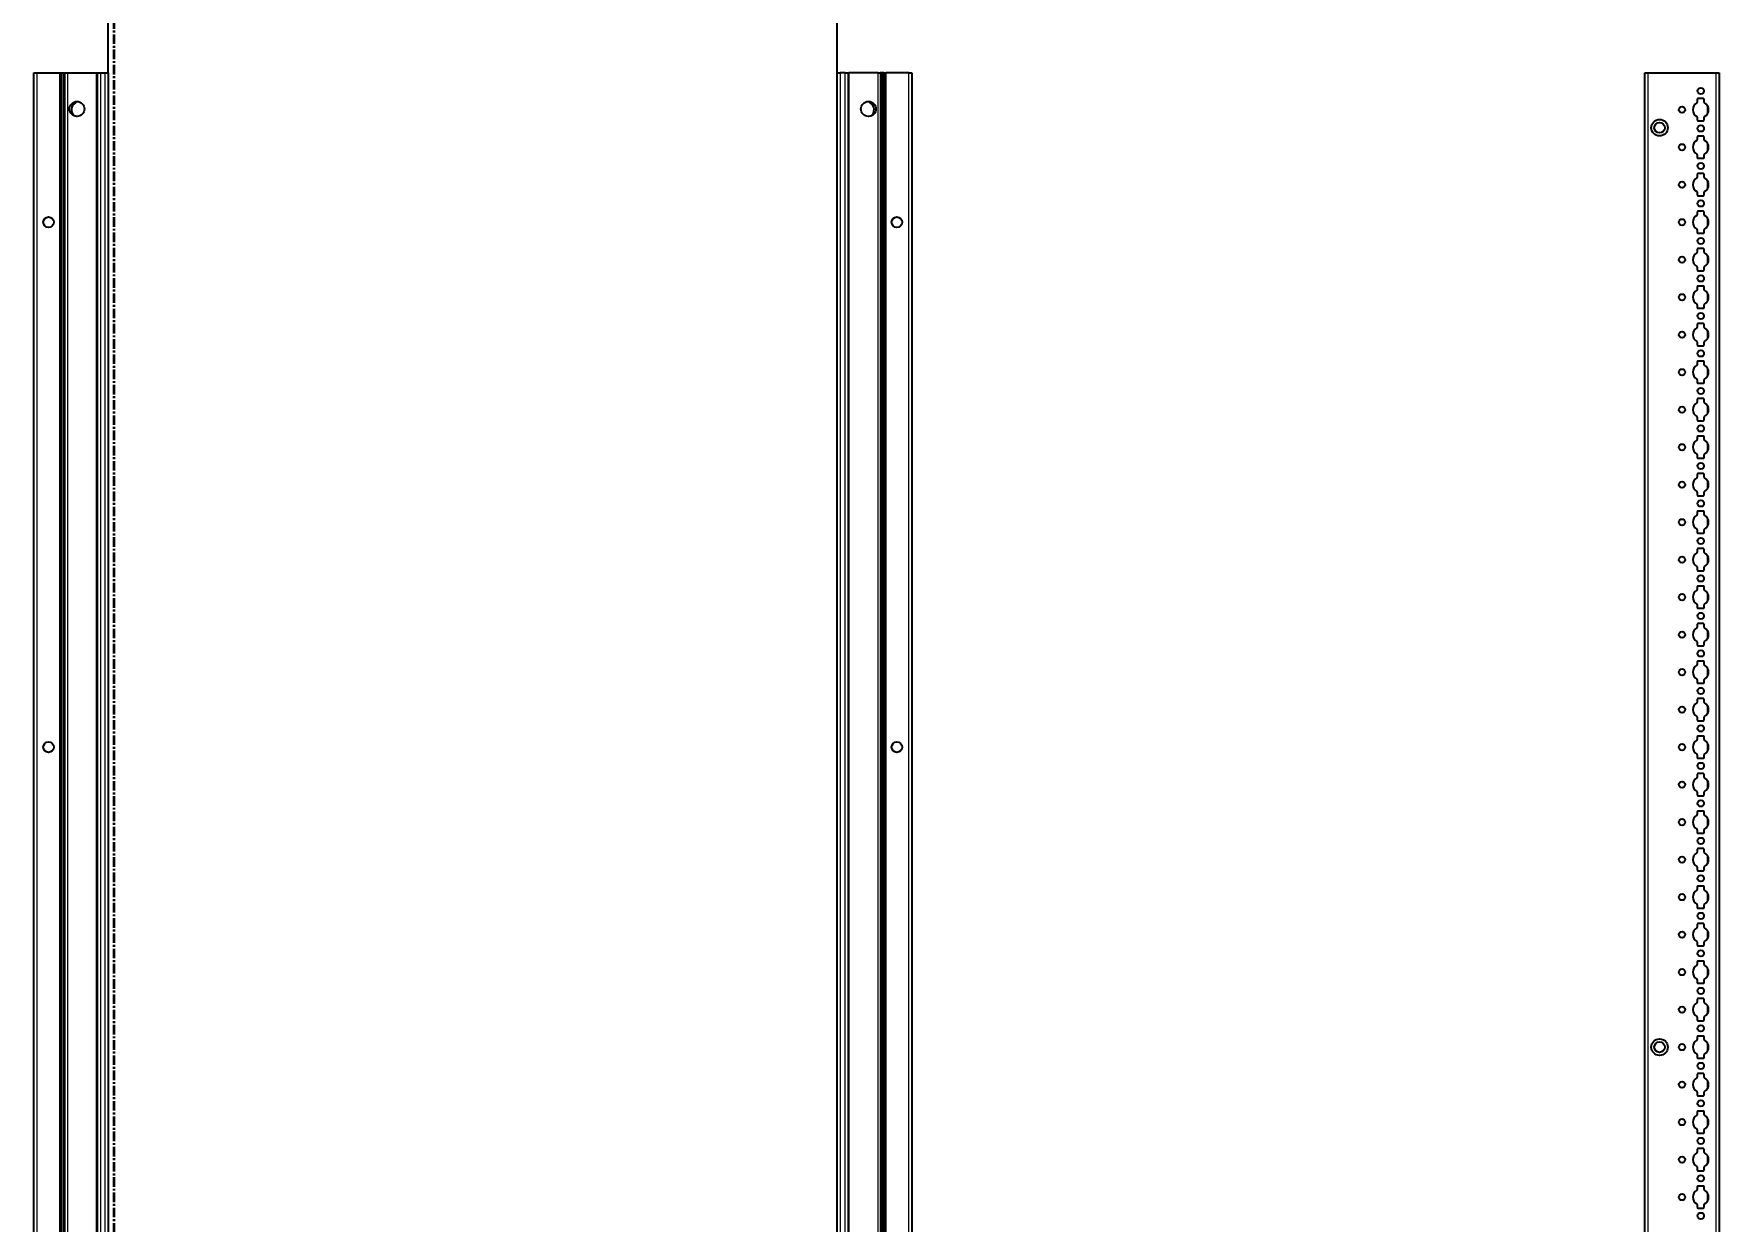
# Model space of a CAD drawing. Header units: millimetres. Extents: x -199 to 3951, y -1847 to 1507.
# Drawn here: x 1677 to 2801, y -318 to 473 of the extents above; entities that cross this region are included whole.
import ezdxf

# ---------------------------------------------------------------- set-up
doc = ezdxf.new("R2010")
doc.units = ezdxf.units.MM
doc.linetypes.add('CENTER', pattern=[10.16, 6.35, -1.27, 1.27, -1.27])
doc.layers.add('FORMAT', color=7, linetype='Continuous')
doc.styles.add('SLDTEXTSTYLE0', font='TXT', dxfattribs={"width": 0.75})
doc.dimstyles.new('SLDDIMSTYLE0', dxfattribs={"dimtxt": 20, "dimasz": 10, "dimexe": 0, "dimexo": 0.0625, "dimgap": 5, "dimtad": 2, "dimdec": 1, "dimrnd": 1e-09, "dimzin": 12, "dimdsep": 46, "dimtxsty": 'SLDTEXTSTYLE0', "dimsah": 1, "dimcen": 0.09, "dimadec": 0, "dimazin": 3, "dimtfac": 1, "dimtofl": 0, "dimtmove": 0, "dimatfit": 3, "dimfxl": 0, "dimfrac": 2, "dimtolj": 1, "dimtzin": 12, "dimarcsym": 0})

# ---------------------------------------------------------------- blocks, each defined once
blk = doc.blocks.new('_D_4')
at = {"layer": 'FORMAT'}
for p, q in [((1727.1, 447.2), (1727.1, 646)), ((1727.1, 645), (2213.1, 645)), ((2213.1, 447.2), (2213.1, 646))]:
    blk.add_line(p, q, dxfattribs=at)
for points in [[(1727.1, 645), (1737.1, 643.5), (1737.1, 646.5)], [(2213.1, 645), (2203.1, 646.5), (2203.1, 643.5)]]:
    blk.add_solid(points, dxfattribs=at)
at = {"layer": 'FORMAT', "insert": (1948, 670.8), "char_height": 20, "attachment_point": 1, "style": 'SLDTEXTSTYLE0'}
blk.add_mtext('486', dxfattribs=at)

msp = doc.modelspace()

# ---------------------------------------------------------------- linework, layer by layer
at = {"color": 7, "linetype": 'CENTER', "lineweight": 35}
msp.add_line((1730.86, 1499.09), (1730.86, -1103.67), dxfattribs=at)
at = {"color": 7, "linetype": 'Continuous', "lineweight": 25}
for p, q in [((1677.43, -851.79), (1677.43, 447.21)), ((1677.43, 447.21), (1679.43, 447.21)), ((1679.43, 447.21), (1694.78, 447.21)), ((1694.78, 447.21), (1695.43, 447.21)), ((1695.43, 423.46), (1695.43, 447.21)), ((1695.43, 447.21), (1696.02, 447.21)), ((1696.02, 447.21), (1697.22, 447.21)), ((1697.22, 447.21), (1697.22, -851.79)), ((1697.22, 447.21), (1697.26, 447.21)), ((1697.26, 447.21), (1697.26, -851.79)), ((1697.26, 447.21), (1698.46, 447.21)), ((1698.46, 447.21), (1699.88, 447.21)), ((1699.88, 447.21), (1719.28, 447.21)), ((1719.28, 447.21), (1719.93, 447.21)), ((1719.93, -851.79), (1719.93, 447.21)), ((1719.93, 447.21), (1721.93, 447.21)), ((1721.93, 447.21), (1725.13, 447.21)), ((1725.13, 447.21), (1727.13, 447.21)), ((1727.13, 447.21), (1727.13, -851.79)), ((2213.13, -851.79), (2213.13, 447.21)), ((2213.13, 447.21), (2215.13, 447.21)), ((2218.33, 447.21), (2215.13, 447.21)), ((2218.33, 447.21), (2220.33, 447.21)), ((2220.33, 447.21), (2220.33, -851.79)), ((2220.33, 447.21), (2220.98, 447.21)), ((2240.38, 447.21), (2220.98, 447.21)), ((2240.38, 447.21), (2241.8, 447.21)), ((2243, 447.21), (2241.8, 447.21)), ((2243, -851.79), (2243, 447.21)), ((2243.04, 447.21), (2243, 447.21)), ((2243.04, -851.79), (2243.04, 447.21)), ((2244.24, 447.21), (2243.04, 447.21)), ((2244.24, 447.21), (2244.83, 447.21)), ((2244.83, 447.21), (2244.83, 423.46)), ((2244.83, 447.21), (2245.48, 447.21)), ((2260.83, 447.21), (2245.48, 447.21)), ((2260.83, 447.21), (2262.83, 447.21)), ((2262.83, 447.21), (2262.83, -851.79)), ((2751.51, -851.79), (2751.51, 447.21)), ((2751.51, 447.21), (2753.51, 447.21)), ((2753.51, 447.21), (2799.21, 447.21)), ((2799.21, 447.21), (2801.21, 447.21)), ((2801.21, 447.21), (2801.21, -851.79)), ((1705.48, 427.73), (1705.48, 428.14)), ((2234.78, 428.14), (2234.78, 427.73)), ((2786.56, 429.61), (2786.56, 427.73)), ((2790.66, 430.11), (2787.06, 430.11)), ((2791.16, 427.73), (2791.16, 429.61)), ((1695.49, 423.35), (1695.43, 423.46)), ((1695.43, 423.46), (1695.43, 421.96)), ((1695.43, 421.96), (1695.49, 422.06)), ((1695.43, 373.46), (1695.43, 421.96)), ((1695.49, 422.06), (1695.49, 423.35)), ((2244.83, 423.46), (2244.77, 423.35)), ((2244.77, 423.35), (2244.77, 422.06)), ((2244.77, 422.06), (2244.83, 421.96)), ((2244.83, 421.96), (2244.83, 423.46)), ((2244.83, 421.96), (2244.83, 373.46)), ((2786.56, 417.68), (2786.56, 415.81)), ((2791.16, 415.81), (2791.16, 417.68)), ((2786.56, 404.61), (2786.56, 402.73)), ((2787.06, 415.31), (2790.66, 415.31)), ((2790.66, 405.11), (2787.06, 405.11)), ((2791.16, 402.73), (2791.16, 404.61)), ((2786.56, 392.68), (2786.56, 390.81)), ((2787.06, 390.31), (2790.66, 390.31)), ((2791.16, 390.81), (2791.16, 392.68)), ((1695.49, 373.35), (1695.43, 373.46)), ((1695.43, 373.46), (1695.43, 371.96)), ((1695.43, 371.96), (1695.49, 372.06)), ((1695.43, 323.46), (1695.43, 371.96)), ((1695.49, 372.06), (1695.49, 373.35)), ((2244.83, 373.46), (2244.77, 373.35)), ((2244.77, 373.35), (2244.77, 372.06)), ((2244.77, 372.06), (2244.83, 371.96)), ((2244.83, 371.96), (2244.83, 373.46)), ((2244.83, 371.96), (2244.83, 323.46)), ((2786.56, 379.61), (2786.56, 377.73)), ((2790.66, 380.11), (2787.06, 380.11)), ((2791.16, 377.73), (2791.16, 379.61)), ((2786.56, 367.68), (2786.56, 365.81)), ((2787.06, 365.31), (2790.66, 365.31)), ((2791.16, 365.81), (2791.16, 367.68)), ((2786.56, 354.61), (2786.56, 352.73)), ((2790.66, 355.11), (2787.06, 355.11)), ((2791.16, 352.73), (2791.16, 354.61)), ((2786.56, 342.68), (2786.56, 340.81)), ((2787.06, 340.31), (2790.66, 340.31)), ((2791.16, 340.81), (2791.16, 342.68)), ((2786.56, 329.61), (2786.56, 327.73)), ((2790.66, 330.11), (2787.06, 330.11)), ((2791.16, 327.73), (2791.16, 329.61)), ((1695.49, 323.35), (1695.43, 323.46)), ((1695.43, 323.46), (1695.43, 321.96)), ((1695.43, 321.96), (1695.49, 322.06)), ((1695.43, 273.46), (1695.43, 321.96)), ((1695.49, 322.06), (1695.49, 323.35)), ((2244.83, 323.46), (2244.77, 323.35)), ((2244.77, 323.35), (2244.77, 322.06)), ((2244.77, 322.06), (2244.83, 321.96)), ((2244.83, 321.96), (2244.83, 323.46)), ((2244.83, 321.96), (2244.83, 273.46)), ((2786.56, 317.68), (2786.56, 315.81)), ((2787.06, 315.31), (2790.66, 315.31)), ((2791.16, 315.81), (2791.16, 317.68)), ((2786.56, 304.61), (2786.56, 302.73)), ((2790.66, 305.11), (2787.06, 305.11)), ((2791.16, 302.73), (2791.16, 304.61)), ((2786.56, 292.68), (2786.56, 290.81)), ((2791.16, 290.81), (2791.16, 292.68)), ((2787.06, 290.31), (2790.66, 290.31)), ((1695.49, 273.35), (1695.43, 273.46)), ((1695.43, 273.46), (1695.43, 271.96)), ((1695.43, 271.96), (1695.49, 272.06)), ((1695.43, 223.46), (1695.43, 271.96)), ((1695.49, 272.06), (1695.49, 273.35)), ((2244.83, 273.46), (2244.77, 273.35)), ((2244.77, 273.35), (2244.77, 272.06)), ((2244.77, 272.06), (2244.83, 271.96)), ((2244.83, 271.96), (2244.83, 273.46)), ((2244.83, 271.96), (2244.83, 223.46)), ((2786.56, 279.61), (2786.56, 277.73)), ((2790.66, 280.11), (2787.06, 280.11)), ((2791.16, 277.73), (2791.16, 279.61)), ((2786.56, 267.68), (2786.56, 265.81)), ((2787.06, 265.31), (2790.66, 265.31)), ((2791.16, 265.81), (2791.16, 267.68)), ((2786.56, 254.61), (2786.56, 252.73)), ((2790.66, 255.11), (2787.06, 255.11)), ((2791.16, 252.73), (2791.16, 254.61)), ((2786.56, 242.68), (2786.56, 240.81)), ((2787.06, 240.31), (2790.66, 240.31)), ((2791.16, 240.81), (2791.16, 242.68)), ((2786.56, 229.61), (2786.56, 227.73)), ((2790.66, 230.11), (2787.06, 230.11)), ((2791.16, 227.73), (2791.16, 229.61)), ((1695.49, 223.35), (1695.43, 223.46)), ((1695.43, 223.46), (1695.43, 221.96)), ((1695.43, 221.96), (1695.49, 222.06)), ((1695.43, 173.46), (1695.43, 221.96)), ((1695.49, 222.06), (1695.49, 223.35)), ((2244.83, 223.46), (2244.77, 223.35)), ((2244.77, 223.35), (2244.77, 222.06)), ((2244.77, 222.06), (2244.83, 221.96)), ((2244.83, 221.96), (2244.83, 223.46)), ((2244.83, 221.96), (2244.83, 173.46)), ((2786.56, 217.68), (2786.56, 215.81)), ((2787.06, 215.31), (2790.66, 215.31)), ((2791.16, 215.81), (2791.16, 217.68)), ((2786.56, 204.61), (2786.56, 202.73)), ((2790.66, 205.11), (2787.06, 205.11)), ((2791.16, 202.73), (2791.16, 204.61)), ((2786.56, 192.68), (2786.56, 190.81)), ((2791.16, 190.81), (2791.16, 192.68)), ((2787.06, 190.31), (2790.66, 190.31)), ((2790.66, 180.11), (2787.06, 180.11)), ((1695.49, 173.35), (1695.43, 173.46)), ((1695.43, 173.46), (1695.43, 171.96)), ((1695.43, 171.96), (1695.49, 172.06)), ((1695.43, 123.46), (1695.43, 171.96)), ((1695.49, 172.06), (1695.49, 173.35)), ((2244.83, 173.46), (2244.77, 173.35)), ((2244.77, 173.35), (2244.77, 172.06)), ((2244.77, 172.06), (2244.83, 171.96)), ((2244.83, 171.96), (2244.83, 173.46)), ((2244.83, 171.96), (2244.83, 123.46)), ((2786.56, 179.61), (2786.56, 177.73)), ((2791.16, 177.73), (2791.16, 179.61)), ((2786.56, 167.68), (2786.56, 165.81)), ((2787.06, 165.31), (2790.66, 165.31)), ((2791.16, 165.81), (2791.16, 167.68)), ((2786.56, 154.61), (2786.56, 152.73)), ((2790.66, 155.11), (2787.06, 155.11)), ((2791.16, 152.73), (2791.16, 154.61)), ((2786.56, 142.68), (2786.56, 140.81)), ((2787.06, 140.31), (2790.66, 140.31)), ((2791.16, 140.81), (2791.16, 142.68)), ((2786.56, 129.61), (2786.56, 127.73)), ((2790.66, 130.11), (2787.06, 130.11)), ((2791.16, 127.73), (2791.16, 129.61)), ((1695.49, 123.35), (1695.43, 123.46)), ((1695.43, 123.46), (1695.43, 121.96)), ((1695.43, 121.96), (1695.49, 122.06)), ((1695.43, 73.46), (1695.43, 121.96)), ((1695.49, 122.06), (1695.49, 123.35)), ((2244.83, 123.46), (2244.77, 123.35)), ((2244.77, 123.35), (2244.77, 122.06)), ((2244.77, 122.06), (2244.83, 121.96)), ((2244.83, 121.96), (2244.83, 123.46)), ((2244.83, 121.96), (2244.83, 73.46)), ((2786.56, 117.68), (2786.56, 115.81)), ((2787.06, 115.31), (2790.66, 115.31)), ((2791.16, 115.81), (2791.16, 117.68)), ((2786.56, 104.61), (2786.56, 102.73)), ((2790.66, 105.11), (2787.06, 105.11)), ((2791.16, 102.73), (2791.16, 104.61)), ((2786.56, 92.68), (2786.56, 90.81)), ((2787.06, 90.31), (2790.66, 90.31)), ((2791.16, 90.81), (2791.16, 92.68)), ((2786.56, 79.61), (2786.56, 77.73)), ((2790.66, 80.11), (2787.06, 80.11)), ((2791.16, 77.73), (2791.16, 79.61)), ((1695.49, 73.35), (1695.43, 73.46)), ((1695.43, 73.46), (1695.43, 71.96)), ((1695.43, 71.96), (1695.49, 72.06)), ((1695.43, 23.46), (1695.43, 71.96)), ((1695.49, 72.06), (1695.49, 73.35)), ((2244.83, 73.46), (2244.77, 73.35)), ((2244.77, 73.35), (2244.77, 72.06)), ((2244.77, 72.06), (2244.83, 71.96)), ((2244.83, 71.96), (2244.83, 73.46)), ((2244.83, 71.96), (2244.83, 23.46)), ((2786.56, 67.68), (2786.56, 65.81)), ((2791.16, 65.81), (2791.16, 67.68)), ((2787.06, 65.31), (2790.66, 65.31)), ((2786.56, 54.61), (2786.56, 52.73)), ((2790.66, 55.11), (2787.06, 55.11)), ((2791.16, 52.73), (2791.16, 54.61)), ((2786.56, 42.68), (2786.56, 40.81)), ((2787.06, 40.31), (2790.66, 40.31)), ((2791.16, 40.81), (2791.16, 42.68)), ((1695.49, 23.35), (1695.43, 23.46)), ((1695.43, 23.46), (1695.43, 21.96)), ((1695.49, 22.06), (1695.49, 23.35)), ((2244.83, 23.46), (2244.77, 23.35)), ((2244.77, 23.35), (2244.77, 22.06)), ((2244.83, 21.96), (2244.83, 23.46)), ((2786.56, 29.61), (2786.56, 27.73)), ((2790.66, 30.11), (2787.06, 30.11)), ((2791.16, 27.73), (2791.16, 29.61)), ((1695.43, 21.96), (1695.49, 22.06)), ((1695.43, -26.54), (1695.43, 21.96)), ((2244.77, 22.06), (2244.83, 21.96)), ((2244.83, 21.96), (2244.83, -26.54)), ((2786.56, 17.68), (2786.56, 15.81)), ((2787.06, 15.31), (2790.66, 15.31)), ((2791.16, 15.81), (2791.16, 17.68)), ((2786.56, 4.61), (2786.56, 2.73)), ((2790.66, 5.11), (2787.06, 5.11)), ((2791.16, 2.73), (2791.16, 4.61)), ((2786.56, -7.32), (2786.56, -9.19)), ((2787.06, -9.69), (2790.66, -9.69)), ((2791.16, -9.19), (2791.16, -7.32)), ((2786.56, -20.39), (2786.56, -22.27)), ((2790.66, -19.89), (2787.06, -19.89)), ((2791.16, -22.27), (2791.16, -20.39)), ((1695.49, -26.65), (1695.43, -26.54)), ((1695.43, -26.54), (1695.43, -28.04)), ((1695.43, -28.04), (1695.49, -27.94)), ((1695.43, -76.54), (1695.43, -28.04)), ((1695.49, -27.94), (1695.49, -26.65)), ((2244.83, -26.54), (2244.77, -26.65)), ((2244.77, -26.65), (2244.77, -27.94)), ((2244.77, -27.94), (2244.83, -28.04)), ((2244.83, -28.04), (2244.83, -26.54)), ((2244.83, -28.04), (2244.83, -76.54)), ((2786.56, -32.32), (2786.56, -34.19)), ((2791.16, -34.19), (2791.16, -32.32)), ((2787.06, -34.69), (2790.66, -34.69)), ((2790.66, -44.89), (2787.06, -44.89)), ((2786.56, -45.39), (2786.56, -47.27)), ((2791.16, -47.27), (2791.16, -45.39)), ((2786.56, -57.32), (2786.56, -59.19)), ((2787.06, -59.69), (2790.66, -59.69)), ((2791.16, -59.19), (2791.16, -57.32)), ((1695.49, -76.65), (1695.43, -76.54)), ((1695.43, -76.54), (1695.43, -78.04)), ((1695.43, -78.04), (1695.49, -77.94)), ((1695.43, -126.54), (1695.43, -78.04)), ((1695.49, -77.94), (1695.49, -76.65)), ((2244.83, -76.54), (2244.77, -76.65)), ((2244.77, -76.65), (2244.77, -77.94)), ((2244.77, -77.94), (2244.83, -78.04)), ((2244.83, -78.04), (2244.83, -76.54)), ((2244.83, -78.04), (2244.83, -126.54)), ((2786.56, -70.39), (2786.56, -72.27)), ((2790.66, -69.89), (2787.06, -69.89)), ((2791.16, -72.27), (2791.16, -70.39)), ((2786.56, -82.32), (2786.56, -84.19)), ((2787.06, -84.69), (2790.66, -84.69)), ((2791.16, -84.19), (2791.16, -82.32)), ((2786.56, -95.39), (2786.56, -97.27)), ((2790.66, -94.89), (2787.06, -94.89)), ((2791.16, -97.27), (2791.16, -95.39)), ((2786.56, -107.32), (2786.56, -109.19)), ((2787.06, -109.69), (2790.66, -109.69)), ((2791.16, -109.19), (2791.16, -107.32)), ((2786.56, -120.39), (2786.56, -122.27)), ((2790.66, -119.89), (2787.06, -119.89)), ((2791.16, -122.27), (2791.16, -120.39)), ((1695.49, -126.65), (1695.43, -126.54)), ((1695.43, -126.54), (1695.43, -128.04)), ((1695.43, -128.04), (1695.49, -127.94)), ((1695.43, -176.54), (1695.43, -128.04)), ((1695.49, -127.94), (1695.49, -126.65)), ((2244.83, -126.54), (2244.77, -126.65)), ((2244.77, -126.65), (2244.77, -127.94)), ((2244.77, -127.94), (2244.83, -128.04)), ((2244.83, -128.04), (2244.83, -126.54)), ((2244.83, -128.04), (2244.83, -176.54)), ((2786.56, -132.32), (2786.56, -134.19)), ((2787.06, -134.69), (2790.66, -134.69)), ((2791.16, -134.19), (2791.16, -132.32)), ((2786.56, -145.39), (2786.56, -147.27)), ((2790.66, -144.89), (2787.06, -144.89)), ((2791.16, -147.27), (2791.16, -145.39)), ((2786.56, -157.32), (2786.56, -159.19)), ((2791.16, -159.19), (2791.16, -157.32)), ((2787.06, -159.69), (2790.66, -159.69)), ((1695.49, -176.65), (1695.43, -176.54)), ((1695.43, -176.54), (1695.43, -178.04)), ((1695.43, -178.04), (1695.49, -177.94)), ((1695.43, -226.54), (1695.43, -178.04)), ((1695.49, -177.94), (1695.49, -176.65)), ((2244.83, -176.54), (2244.77, -176.65)), ((2244.77, -176.65), (2244.77, -177.94)), ((2244.77, -177.94), (2244.83, -178.04)), ((2244.83, -178.04), (2244.83, -176.54)), ((2244.83, -178.04), (2244.83, -226.54)), ((2786.56, -170.39), (2786.56, -172.27)), ((2790.66, -169.89), (2787.06, -169.89)), ((2791.16, -172.27), (2791.16, -170.39)), ((2786.56, -182.32), (2786.56, -184.19)), ((2787.06, -184.69), (2790.66, -184.69)), ((2791.16, -184.19), (2791.16, -182.32)), ((2786.56, -195.39), (2786.56, -197.27)), ((2790.66, -194.89), (2787.06, -194.89)), ((2791.16, -197.27), (2791.16, -195.39)), ((2786.56, -207.32), (2786.56, -209.19)), ((2787.06, -209.69), (2790.66, -209.69)), ((2791.16, -209.19), (2791.16, -207.32)), ((2786.56, -220.39), (2786.56, -222.27)), ((2790.66, -219.89), (2787.06, -219.89)), ((2791.16, -222.27), (2791.16, -220.39)), ((1695.49, -226.65), (1695.43, -226.54)), ((1695.43, -226.54), (1695.43, -228.04)), ((1695.43, -228.04), (1695.49, -227.94)), ((1695.43, -276.54), (1695.43, -228.04)), ((1695.49, -227.94), (1695.49, -226.65)), ((2244.83, -226.54), (2244.77, -226.65)), ((2244.77, -226.65), (2244.77, -227.94)), ((2244.77, -227.94), (2244.83, -228.04)), ((2244.83, -228.04), (2244.83, -226.54)), ((2244.83, -228.04), (2244.83, -276.54)), ((2786.56, -232.32), (2786.56, -234.19)), ((2787.06, -234.69), (2790.66, -234.69)), ((2791.16, -234.19), (2791.16, -232.32)), ((2786.56, -245.39), (2786.56, -247.27)), ((2790.66, -244.89), (2787.06, -244.89)), ((2791.16, -247.27), (2791.16, -245.39)), ((2786.56, -257.32), (2786.56, -259.19)), ((2791.16, -259.19), (2791.16, -257.32)), ((2787.06, -259.69), (2790.66, -259.69)), ((1695.49, -276.65), (1695.43, -276.54)), ((1695.43, -276.54), (1695.43, -278.04)), ((1695.43, -278.04), (1695.49, -277.94)), ((1695.43, -326.54), (1695.43, -278.04)), ((1695.49, -277.94), (1695.49, -276.65)), ((2244.83, -276.54), (2244.77, -276.65)), ((2244.77, -276.65), (2244.77, -277.94)), ((2244.77, -277.94), (2244.83, -278.04)), ((2244.83, -278.04), (2244.83, -276.54)), ((2244.83, -278.04), (2244.83, -326.54)), ((2786.56, -270.39), (2786.56, -272.27)), ((2790.66, -269.89), (2787.06, -269.89)), ((2791.16, -272.27), (2791.16, -270.39)), ((2786.56, -282.32), (2786.56, -284.19)), ((2787.06, -284.69), (2790.66, -284.69)), ((2791.16, -284.19), (2791.16, -282.32)), ((2786.56, -295.39), (2786.56, -297.27)), ((2790.66, -294.89), (2787.06, -294.89)), ((2791.16, -297.27), (2791.16, -295.39)), ((2786.56, -307.32), (2786.56, -309.19)), ((2787.06, -309.69), (2790.66, -309.69)), ((2791.16, -309.19), (2791.16, -307.32))]:
    msp.add_line(p, q, dxfattribs=at)
at = {"color": 8, "linetype": 'Continuous', "lineweight": 18}
for p, q in [((1679.43, 447.21), (1679.43, -851.79)), ((1694.78, -851.79), (1694.78, 447.21)), ((1696.02, 447.21), (1696.02, -851.79)), ((1698.46, -851.79), (1698.46, 447.21)), ((1699.88, 447.21), (1699.88, -851.79)), ((1719.28, -851.79), (1719.28, 447.21)), ((1721.93, 447.21), (1721.93, -851.79)), ((1725.13, -851.79), (1725.13, 447.21)), ((2215.13, 447.21), (2215.13, -851.79)), ((2218.33, -851.79), (2218.33, 447.21)), ((2220.98, 447.21), (2220.98, -851.79)), ((2240.38, -851.79), (2240.38, 447.21)), ((2241.8, 447.21), (2241.8, -851.79)), ((2244.24, -851.79), (2244.24, 447.21)), ((2245.48, 447.21), (2245.48, -851.79)), ((2260.83, -851.79), (2260.83, 447.21)), ((2753.51, 447.21), (2753.51, -851.79)), ((2799.21, -851.79), (2799.21, 447.21)), ((2793.36, 420), (2793.36, 425.41)), ((2793.36, 395), (2793.36, 400.41)), ((2793.36, 370), (2793.36, 375.41)), ((2793.36, 345), (2793.36, 350.41)), ((2793.36, 320), (2793.36, 325.41)), ((2793.36, 295), (2793.36, 300.41)), ((2793.36, 270), (2793.36, 275.41)), ((2793.36, 245), (2793.36, 250.41)), ((2793.36, 220), (2793.36, 225.41)), ((2793.36, 195), (2793.36, 200.41)), ((2793.36, 170), (2793.36, 175.41)), ((2793.36, 145), (2793.36, 150.41)), ((2793.36, 120), (2793.36, 125.41)), ((2793.36, 95), (2793.36, 100.41)), ((2793.36, 70), (2793.36, 75.41)), ((2793.36, 45), (2793.36, 50.41)), ((2793.36, 20), (2793.36, 25.41)), ((2793.36, -5), (2793.36, 0.41)), ((2793.36, -30), (2793.36, -24.59)), ((2793.36, -55), (2793.36, -49.59)), ((2793.36, -80), (2793.36, -74.59)), ((2793.36, -105), (2793.36, -99.59)), ((2793.36, -130), (2793.36, -124.59)), ((2793.36, -155), (2793.36, -149.59)), ((2793.36, -180), (2793.36, -174.59)), ((2793.36, -205), (2793.36, -199.59)), ((2793.36, -230), (2793.36, -224.59)), ((2793.36, -255), (2793.36, -249.59)), ((2793.36, -280), (2793.36, -274.59)), ((2793.36, -305), (2793.36, -299.59))]:
    msp.add_line(p, q, dxfattribs=at)
at = {"color": 7, "linetype": 'Continuous', "lineweight": 25}
for centre, radius in [((1706.28, 423.21), 5), ((2233.98, 423.21), 5), ((2788.86, 435.21), 2.12), ((2761.36, 410.71), 5.5), ((2776.36, 422.71), 2.12), ((2761.36, 410.71), 3.5), ((2788.86, 410.21), 2.12), ((2776.36, 397.71), 2.12), ((2788.86, 385.21), 2.12), ((2776.36, 372.71), 2.12), ((2788.86, 360.21), 2.12), ((1687.33, 347.71), 3.5), ((2252.93, 347.71), 3.5), ((2776.36, 347.71), 2.12), ((2788.86, 335.21), 2.12), ((2776.36, 322.71), 2.12), ((2788.86, 310.21), 2.12), ((2776.36, 297.71), 2.12), ((2788.86, 285.21), 2.12), ((2776.36, 272.71), 2.12), ((2788.86, 260.21), 2.12), ((2776.36, 247.71), 2.12), ((2788.86, 235.21), 2.12), ((2776.36, 222.71), 2.12), ((2788.86, 210.21), 2.12), ((2776.36, 197.71), 2.12), ((2788.86, 185.21), 2.12), ((2776.36, 172.71), 2.12), ((2788.86, 160.21), 2.12), ((2776.36, 147.71), 2.12), ((2788.86, 135.21), 2.12), ((2776.36, 122.71), 2.12), ((2788.86, 110.21), 2.12), ((2776.36, 97.71), 2.12), ((2788.86, 85.21), 2.12), ((2776.36, 72.71), 2.12), ((2788.86, 60.21), 2.12), ((2776.36, 47.71), 2.12), ((2788.86, 35.21), 2.12), ((2776.36, 22.71), 2.12), ((2788.86, 10.21), 2.12), ((1687.33, -2.29), 3.5), ((2252.93, -2.29), 3.5), ((2776.36, -2.29), 2.12), ((2788.86, -14.79), 2.12), ((2776.36, -27.29), 2.12), ((2788.86, -39.79), 2.12), ((2776.36, -52.29), 2.12), ((2788.86, -64.79), 2.12), ((2776.36, -77.29), 2.12), ((2788.86, -89.79), 2.12), ((2776.36, -102.29), 2.12), ((2788.86, -114.79), 2.12), ((2776.36, -127.29), 2.12), ((2788.86, -139.79), 2.12), ((2776.36, -152.29), 2.12), ((2788.86, -164.79), 2.12), ((2776.36, -177.29), 2.12), ((2788.86, -189.79), 2.12), ((2761.36, -202.29), 5.5), ((2761.36, -202.29), 3.5), ((2776.36, -202.29), 2.12), ((2788.86, -214.79), 2.12), ((2776.36, -227.29), 2.12), ((2788.86, -239.79), 2.12), ((2776.36, -252.29), 2.12), ((2788.86, -264.79), 2.12), ((2776.36, -277.29), 2.12), ((2788.86, -289.79), 2.12), ((2776.36, -302.29), 2.12), ((2788.86, -314.79), 2.12)]:
    msp.add_circle(centre, radius, dxfattribs=at)
for centre, radius, start, end in [((1707.78, 422.71), 5.25, 119.14074, 233.81086), ((1704.98, 427.73), 0.5, 299.14074, 0), ((2235.28, 427.73), 0.5, 180, 240.85926), ((2232.48, 422.71), 5.25, 306.18922, 60.85926), ((2788.86, 422.71), 5.25, 119.14074, 240.85926), ((2786.06, 427.73), 0.5, 299.14074, 0), ((2787.06, 429.61), 0.5, 90, 180), ((2790.66, 429.61), 0.5, 0, 90), ((2791.66, 427.73), 0.5, 180, 240.85926), ((2788.86, 422.71), 5.25, 299.14074, 60.85926), ((2786.06, 417.68), 0.5, 0, 60.85926), ((2787.06, 415.81), 0.5, 180, 270), ((2790.66, 415.81), 0.5, 270, 0), ((2791.66, 417.68), 0.5, 119.14074, 180), ((2787.06, 404.61), 0.5, 90, 180), ((2790.66, 404.61), 0.5, 0, 90), ((2788.86, 397.71), 5.25, 119.14074, 240.85926), ((2786.06, 402.73), 0.5, 299.14074, 0), ((2791.66, 402.73), 0.5, 180, 240.85926), ((2788.86, 397.71), 5.25, 299.14074, 60.85926), ((2786.06, 392.68), 0.5, 0, 60.85926), ((2787.06, 390.81), 0.5, 180, 270), ((2790.66, 390.81), 0.5, 270, 0), ((2791.66, 392.68), 0.5, 119.14074, 180), ((2788.86, 372.71), 5.25, 119.14074, 240.85926), ((2786.06, 377.73), 0.5, 299.14074, 0), ((2787.06, 379.61), 0.5, 90, 180), ((2790.66, 379.61), 0.5, 0, 90), ((2791.66, 377.73), 0.5, 180, 240.85926), ((2788.86, 372.71), 5.25, 299.14074, 60.85926), ((2786.06, 367.68), 0.5, 0, 60.85926), ((2787.06, 365.81), 0.5, 180, 270), ((2790.66, 365.81), 0.5, 270, 0), ((2791.66, 367.68), 0.5, 119.14074, 180), ((2788.86, 347.71), 5.25, 119.14074, 240.85926), ((2786.06, 352.73), 0.5, 299.14074, 0), ((2787.06, 354.61), 0.5, 90, 180), ((2790.66, 354.61), 0.5, 0, 90), ((2791.66, 352.73), 0.5, 180, 240.85926), ((2788.86, 347.71), 5.25, 299.14074, 60.85926), ((2786.06, 342.68), 0.5, 0, 60.85926), ((2787.06, 340.81), 0.5, 180, 270), ((2790.66, 340.81), 0.5, 270, 0), ((2791.66, 342.68), 0.5, 119.14074, 180), ((2788.86, 322.71), 5.25, 119.14074, 240.85926), ((2786.06, 327.73), 0.5, 299.14074, 0), ((2787.06, 329.61), 0.5, 90, 180), ((2790.66, 329.61), 0.5, 0, 90), ((2791.66, 327.73), 0.5, 180, 240.85926), ((2788.86, 322.71), 5.25, 299.14074, 60.85926), ((2786.06, 317.68), 0.5, 0, 60.85926), ((2787.06, 315.81), 0.5, 180, 270), ((2790.66, 315.81), 0.5, 270, 0), ((2791.66, 317.68), 0.5, 119.14074, 180), ((2787.06, 304.61), 0.5, 90, 180), ((2790.66, 304.61), 0.5, 0, 90), ((2788.86, 297.71), 5.25, 119.14074, 240.85926), ((2786.06, 302.73), 0.5, 299.14074, 0), ((2786.06, 292.68), 0.5, 0, 60.85926), ((2791.66, 302.73), 0.5, 180, 240.85926), ((2791.66, 292.68), 0.5, 119.14074, 180), ((2788.86, 297.71), 5.25, 299.14074, 60.85926), ((2787.06, 290.81), 0.5, 180, 270), ((2790.66, 290.81), 0.5, 270, 0), ((2788.86, 272.71), 5.25, 119.14074, 240.85926), ((2786.06, 277.73), 0.5, 299.14074, 0), ((2787.06, 279.61), 0.5, 90, 180), ((2790.66, 279.61), 0.5, 0, 90), ((2791.66, 277.73), 0.5, 180, 240.85926), ((2788.86, 272.71), 5.25, 299.14074, 60.85926), ((2786.06, 267.68), 0.5, 0, 60.85926), ((2787.06, 265.81), 0.5, 180, 270), ((2790.66, 265.81), 0.5, 270, 0), ((2791.66, 267.68), 0.5, 119.14074, 180), ((2788.86, 247.71), 5.25, 119.14074, 240.85926), ((2786.06, 252.73), 0.5, 299.14074, 0), ((2787.06, 254.61), 0.5, 90, 180), ((2790.66, 254.61), 0.5, 0, 90), ((2791.66, 252.73), 0.5, 180, 240.85926), ((2788.86, 247.71), 5.25, 299.14074, 60.85926), ((2786.06, 242.68), 0.5, 0, 60.85926), ((2787.06, 240.81), 0.5, 180, 270), ((2790.66, 240.81), 0.5, 270, 0), ((2791.66, 242.68), 0.5, 119.14074, 180), ((2788.86, 222.71), 5.25, 119.14074, 240.85926), ((2786.06, 227.73), 0.5, 299.14074, 0), ((2787.06, 229.61), 0.5, 90, 180), ((2790.66, 229.61), 0.5, 0, 90), ((2791.66, 227.73), 0.5, 180, 240.85926), ((2788.86, 222.71), 5.25, 299.14074, 60.85926), ((2786.06, 217.68), 0.5, 0, 60.85926), ((2787.06, 215.81), 0.5, 180, 270), ((2790.66, 215.81), 0.5, 270, 0), ((2791.66, 217.68), 0.5, 119.14074, 180), ((2788.86, 197.71), 5.25, 119.14074, 240.85926), ((2786.06, 202.73), 0.5, 299.14074, 0), ((2787.06, 204.61), 0.5, 90, 180), ((2790.66, 204.61), 0.5, 0, 90), ((2791.66, 202.73), 0.5, 180, 240.85926), ((2788.86, 197.71), 5.25, 299.14074, 60.85926), ((2786.06, 192.68), 0.5, 0, 60.85926), ((2791.66, 192.68), 0.5, 119.14074, 180), ((2787.06, 190.81), 0.5, 180, 270), ((2787.06, 179.61), 0.5, 90, 180), ((2790.66, 190.81), 0.5, 270, 0), ((2790.66, 179.61), 0.5, 360, 90), ((2788.86, 172.71), 5.25, 119.14074, 240.85926), ((2786.06, 177.73), 0.5, 299.14074, 0), ((2791.66, 177.73), 0.5, 180, 240.85926), ((2788.86, 172.71), 5.25, 299.14074, 60.85926), ((2786.06, 167.68), 0.5, 0, 60.85926), ((2787.06, 165.81), 0.5, 180, 270), ((2790.66, 165.81), 0.5, 270, 0), ((2791.66, 167.68), 0.5, 119.14074, 180), ((2788.86, 147.71), 5.25, 119.14074, 240.85926), ((2786.06, 152.73), 0.5, 299.14074, 0), ((2787.06, 154.61), 0.5, 90, 180), ((2790.66, 154.61), 0.5, 360, 90), ((2791.66, 152.73), 0.5, 180, 240.85926), ((2788.86, 147.71), 5.25, 299.14074, 60.85926), ((2786.06, 142.68), 0.5, 0, 60.85926), ((2787.06, 140.81), 0.5, 180, 270), ((2790.66, 140.81), 0.5, 270, 0), ((2791.66, 142.68), 0.5, 119.14074, 180), ((2788.86, 122.71), 5.25, 119.14074, 240.85926), ((2786.06, 127.73), 0.5, 299.14074, 0), ((2787.06, 129.61), 0.5, 90, 180), ((2790.66, 129.61), 0.5, 0, 90), ((2791.66, 127.73), 0.5, 180, 240.85926), ((2788.86, 122.71), 5.25, 299.14074, 60.85926), ((2786.06, 117.68), 0.5, 0, 60.85926), ((2787.06, 115.81), 0.5, 180, 270), ((2790.66, 115.81), 0.5, 270, 0), ((2791.66, 117.68), 0.5, 119.14074, 180), ((2788.86, 97.71), 5.25, 119.14074, 240.85926), ((2786.06, 102.73), 0.5, 299.14074, 0), ((2787.06, 104.61), 0.5, 90, 180), ((2790.66, 104.61), 0.5, 0, 90), ((2791.66, 102.73), 0.5, 180, 240.85926), ((2788.86, 97.71), 5.25, 299.14074, 60.85926), ((2786.06, 92.68), 0.5, 0, 60.85926), ((2787.06, 90.81), 0.5, 180, 270), ((2790.66, 90.81), 0.5, 270, 0), ((2791.66, 92.68), 0.5, 119.14074, 180), ((2787.06, 79.61), 0.5, 90, 180), ((2790.66, 79.61), 0.5, 0, 90), ((2788.86, 72.71), 5.25, 119.14074, 240.85926), ((2786.06, 77.73), 0.5, 299.14074, 0), ((2786.06, 67.68), 0.5, 0, 60.85926), ((2791.66, 77.73), 0.5, 180, 240.85926), ((2791.66, 67.68), 0.5, 119.14074, 180), ((2788.86, 72.71), 5.25, 299.14074, 60.85926), ((2787.06, 65.81), 0.5, 180, 270), ((2790.66, 65.81), 0.5, 270, 0), ((2788.86, 47.71), 5.25, 119.14074, 240.85926), ((2786.06, 52.73), 0.5, 299.14074, 0), ((2787.06, 54.61), 0.5, 90, 180), ((2790.66, 54.61), 0.5, 0, 90), ((2791.66, 52.73), 0.5, 180, 240.85926), ((2788.86, 47.71), 5.25, 299.14074, 60.85926), ((2786.06, 42.68), 0.5, 0, 60.85926), ((2787.06, 40.81), 0.5, 180, 270), ((2790.66, 40.81), 0.5, 270, 0), ((2791.66, 42.68), 0.5, 119.14074, 180), ((2788.86, 22.71), 5.25, 119.14074, 240.85926), ((2786.06, 27.73), 0.5, 299.14074, 0), ((2787.06, 29.61), 0.5, 90, 180), ((2790.66, 29.61), 0.5, 0, 90), ((2791.66, 27.73), 0.5, 180, 240.85926), ((2788.86, 22.71), 5.25, 299.14074, 60.85926), ((2786.06, 17.68), 0.5, 0, 60.85926), ((2787.06, 15.81), 0.5, 180, 270), ((2790.66, 15.81), 0.5, 270, 0), ((2791.66, 17.68), 0.5, 119.14074, 180), ((2788.86, -2.29), 5.25, 119.14074, 240.85926), ((2786.06, 2.73), 0.5, 299.14074, 0), ((2787.06, 4.61), 0.5, 90, 180), ((2790.66, 4.61), 0.5, 0, 90), ((2791.66, 2.73), 0.5, 180, 240.85926), ((2788.86, -2.29), 5.25, 299.14074, 60.85926), ((2786.06, -7.32), 0.5, 0, 60.85926), ((2787.06, -9.19), 0.5, 180, 270), ((2790.66, -9.19), 0.5, 270, 0), ((2791.66, -7.32), 0.5, 119.14074, 180), ((2786.06, -22.27), 0.5, 299.14074, 0), ((2787.06, -20.39), 0.5, 90, 180), ((2790.66, -20.39), 0.5, 0, 90), ((2791.66, -22.27), 0.5, 180, 240.85926), ((2788.86, -27.29), 5.25, 119.14074, 240.85926), ((2786.06, -32.32), 0.5, 0, 60.85926), ((2791.66, -32.32), 0.5, 119.14074, 180), ((2788.86, -27.29), 5.25, 299.14074, 60.85926), ((2787.06, -34.19), 0.5, 180, 270), ((2787.06, -45.39), 0.5, 90, 180), ((2790.66, -34.19), 0.5, 270, 0), ((2790.66, -45.39), 0.5, 0, 90), ((2788.86, -52.29), 5.25, 119.14074, 240.85926), ((2786.06, -47.27), 0.5, 299.14074, 0), ((2791.66, -47.27), 0.5, 180, 240.85926), ((2788.86, -52.29), 5.25, 299.14074, 60.85926), ((2786.06, -57.32), 0.5, 0, 60.85926), ((2787.06, -59.19), 0.5, 180, 270), ((2790.66, -59.19), 0.5, 270, 0), ((2791.66, -57.32), 0.5, 119.14074, 180), ((2788.86, -77.29), 5.25, 119.14074, 240.85926), ((2786.06, -72.27), 0.5, 299.14074, 0), ((2787.06, -70.39), 0.5, 90, 180), ((2790.66, -70.39), 0.5, 0, 90), ((2791.66, -72.27), 0.5, 180, 240.85926), ((2788.86, -77.29), 5.25, 299.14074, 60.85926), ((2786.06, -82.32), 0.5, 0, 60.85926), ((2787.06, -84.19), 0.5, 180, 270), ((2790.66, -84.19), 0.5, 270, 0), ((2791.66, -82.32), 0.5, 119.14074, 180), ((2788.86, -102.29), 5.25, 119.14074, 240.85926), ((2786.06, -97.27), 0.5, 299.14074, 0), ((2787.06, -95.39), 0.5, 90, 180), ((2790.66, -95.39), 0.5, 0, 90), ((2791.66, -97.27), 0.5, 180, 240.85926), ((2788.86, -102.29), 5.25, 299.14074, 60.85926), ((2786.06, -107.32), 0.5, 0, 60.85926), ((2787.06, -109.19), 0.5, 180, 270), ((2790.66, -109.19), 0.5, 270, 0), ((2791.66, -107.32), 0.5, 119.14074, 180), ((2788.86, -127.29), 5.25, 119.14074, 240.85926), ((2786.06, -122.27), 0.5, 299.14074, 0), ((2787.06, -120.39), 0.5, 90, 180), ((2790.66, -120.39), 0.5, 0, 90), ((2791.66, -122.27), 0.5, 180, 240.85926), ((2788.86, -127.29), 5.25, 299.14074, 60.85926), ((2786.06, -132.32), 0.5, 0, 60.85926), ((2787.06, -134.19), 0.5, 180, 270), ((2790.66, -134.19), 0.5, 270, 0), ((2791.66, -132.32), 0.5, 119.14074, 180), ((2787.06, -145.39), 0.5, 90, 180), ((2790.66, -145.39), 0.5, 0, 90), ((2788.86, -152.29), 5.25, 119.14074, 240.85926), ((2786.06, -147.27), 0.5, 299.14074, 0), ((2786.06, -157.32), 0.5, 0, 60.85926), ((2791.66, -147.27), 0.5, 180, 240.85926), ((2791.66, -157.32), 0.5, 119.14074, 180), ((2788.86, -152.29), 5.25, 299.14074, 60.85926), ((2787.06, -159.19), 0.5, 180, 270), ((2790.66, -159.19), 0.5, 270, 0), ((2788.86, -177.29), 5.25, 119.14074, 240.85926), ((2786.06, -172.27), 0.5, 299.14074, 0), ((2787.06, -170.39), 0.5, 90, 180), ((2790.66, -170.39), 0.5, 0, 90), ((2791.66, -172.27), 0.5, 180, 240.85926), ((2788.86, -177.29), 5.25, 299.14074, 60.85926), ((2786.06, -182.32), 0.5, 0, 60.85926), ((2787.06, -184.19), 0.5, 180, 270), ((2790.66, -184.19), 0.5, 270, 0), ((2791.66, -182.32), 0.5, 119.14074, 180), ((2788.86, -202.29), 5.25, 119.14074, 240.85926), ((2786.06, -197.27), 0.5, 299.14074, 0), ((2787.06, -195.39), 0.5, 90, 180), ((2790.66, -195.39), 0.5, 0, 90), ((2791.66, -197.27), 0.5, 180, 240.85926), ((2788.86, -202.29), 5.25, 299.14074, 60.85926), ((2786.06, -207.32), 0.5, 0, 60.85926), ((2787.06, -209.19), 0.5, 180, 270), ((2790.66, -209.19), 0.5, 270, 0), ((2791.66, -207.32), 0.5, 119.14074, 180), ((2788.86, -227.29), 5.25, 119.14074, 240.85926), ((2786.06, -222.27), 0.5, 299.14074, 0), ((2787.06, -220.39), 0.5, 90, 180), ((2790.66, -220.39), 0.5, 0, 90), ((2791.66, -222.27), 0.5, 180, 240.85926), ((2788.86, -227.29), 5.25, 299.14074, 60.85926), ((2786.06, -232.32), 0.5, 0, 60.85926), ((2787.06, -234.19), 0.5, 180, 270), ((2790.66, -234.19), 0.5, 270, 0), ((2791.66, -232.32), 0.5, 119.14074, 180), ((2787.06, -245.39), 0.5, 90, 180), ((2790.66, -245.39), 0.5, 0, 90), ((2788.86, -252.29), 5.25, 119.14074, 240.85926), ((2786.06, -247.27), 0.5, 299.14074, 0), ((2786.06, -257.32), 0.5, 0, 60.85926), ((2791.66, -247.27), 0.5, 180, 240.85926), ((2791.66, -257.32), 0.5, 119.14074, 180), ((2788.86, -252.29), 5.25, 299.14074, 60.85926), ((2787.06, -259.19), 0.5, 180, 270), ((2790.66, -259.19), 0.5, 270, 0), ((2788.86, -277.29), 5.25, 119.14074, 240.85926), ((2786.06, -272.27), 0.5, 299.14074, 0), ((2787.06, -270.39), 0.5, 90, 180), ((2790.66, -270.39), 0.5, 0, 90), ((2791.66, -272.27), 0.5, 180, 240.85926), ((2788.86, -277.29), 5.25, 299.14074, 60.85926), ((2786.06, -282.32), 0.5, 0, 60.85926), ((2787.06, -284.19), 0.5, 180, 270), ((2790.66, -284.19), 0.5, 270, 0), ((2791.66, -282.32), 0.5, 119.14074, 180), ((2788.86, -302.29), 5.25, 119.14074, 240.85926), ((2786.06, -297.27), 0.5, 299.14074, 0), ((2787.06, -295.39), 0.5, 90, 180), ((2790.66, -295.39), 0.5, 0, 90), ((2791.66, -297.27), 0.5, 180, 240.85926), ((2788.86, -302.29), 5.25, 299.14074, 60.85926), ((2786.06, -307.32), 0.5, 0, 60.85926), ((2787.06, -309.19), 0.5, 180, 270), ((2790.66, -309.19), 0.5, 270, 0), ((2791.66, -307.32), 0.5, 119.14074, 180)]:
    msp.add_arc(centre, radius, start, end, dxfattribs=at)

# ---------------------------------------------------------------- dimensions: what is measured, and where the dimension line sits
at = {"layer": 'FORMAT'}
dim = msp.add_linear_dim(base=(2213.13, 645), p1=(1727.13, 447.21), p2=(2213.13, 447.21), angle=0, dimstyle='SLDDIMSTYLE0', dxfattribs=at)
dim.commit()
dim.dimension.update_dxf_attribs({"geometry": '_D_4', "text_midpoint": (1970.13, 645), "dimtype": 160})

doc.saveas('drawing.dxf')
